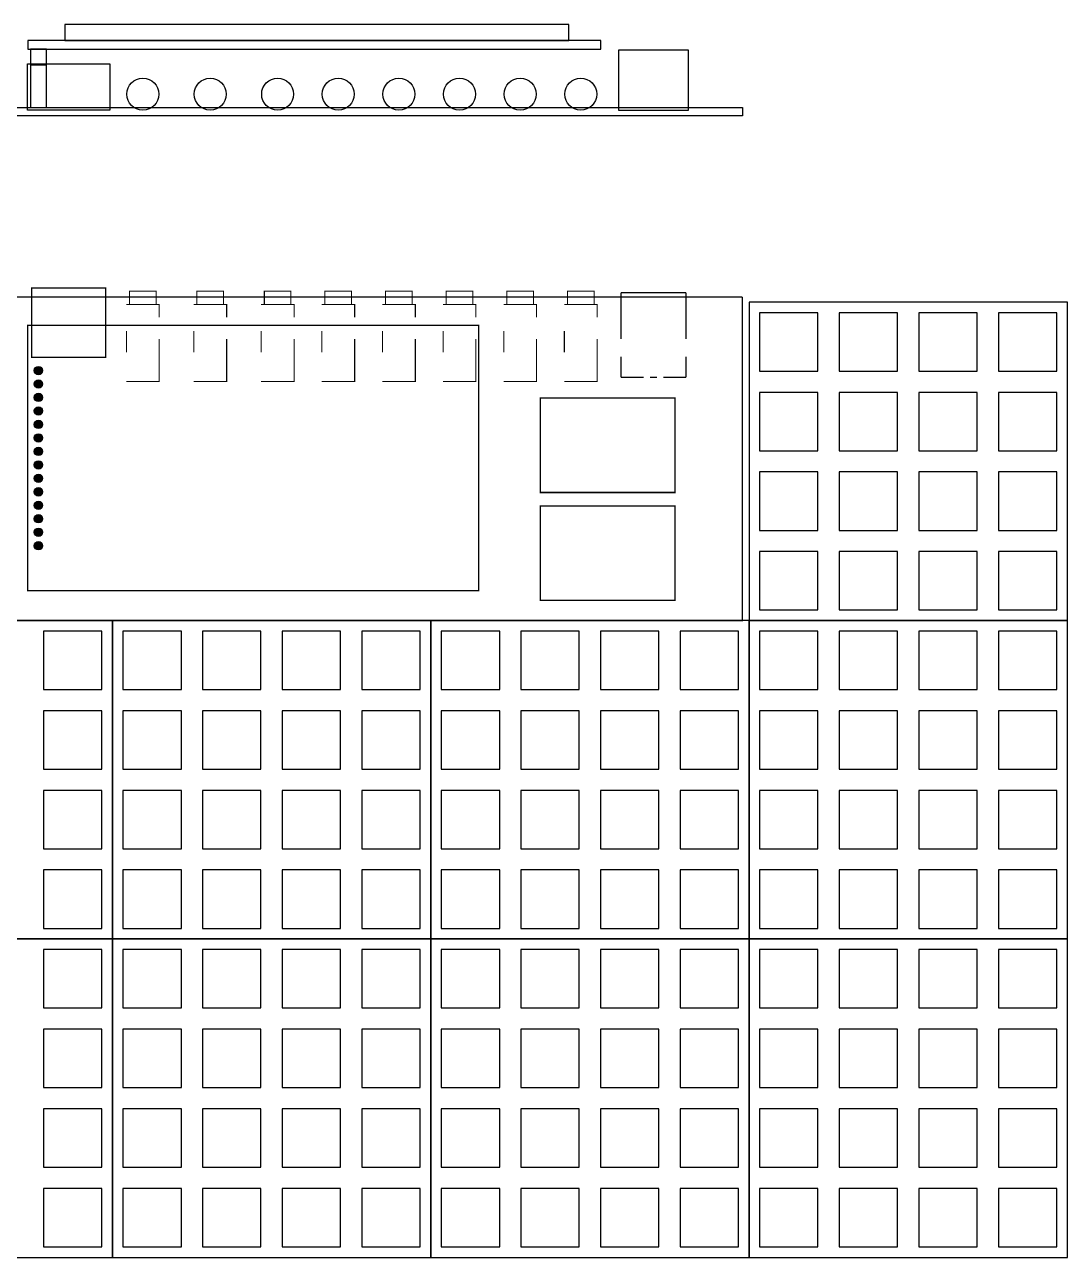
# Model space of a CAD drawing. Header units: millimetres. Extents: x -175 to 2286, y -1714 to 1134.
# Drawn here: x 715 to 911.5, y -344.2 to -111.9 of the extents above; entities that cross this region are included whole.
import ezdxf

# ---------------------------------------------------------------- set-up
doc = ezdxf.new("R2010")
doc.units = ezdxf.units.MM
for name, color, linetype, true_color in [('BoardOutLine', 6, 'Continuous', 0xff00ff), ('BottomSolderMaskLayer', 7, 'Continuous', 0xaa00ff), ('Multi-Layer', 7, 'Continuous', 0xc0c0c0), ('TopSilkLayer', 7, 'Continuous', 0xffcc00), ('TopSolderMaskLayer', 7, 'Continuous', 0x800080)]:
    doc.layers.add(name, color=color, linetype=linetype, true_color=true_color)
doc.layers.add('header', color=190, linetype='Continuous')
doc.layers.add('pcb', color=104, linetype='Continuous')

msp = doc.modelspace()

# ---------------------------------------------------------------- hatches: boundary and pattern name
at = {"layer": 'BottomSolderMaskLayer'}
for points in [[(716.793, -177.036, 1), (718.368, -177.036, 1)], [(716.793, -179.576, 1), (718.368, -179.576, 1)], [(716.793, -182.116, 1), (718.368, -182.116, 1)], [(716.793, -184.656, 1), (718.368, -184.656, 1)], [(716.793, -187.196, 1), (718.368, -187.196, 1)], [(716.793, -189.736, 1), (718.368, -189.736, 1)], [(716.793, -192.276, 1), (718.368, -192.276, 1)], [(716.793, -194.816, 1), (718.368, -194.816, 1)], [(716.793, -197.356, 1), (718.368, -197.356, 1)], [(716.793, -199.896, 1), (718.368, -199.896, 1)], [(716.793, -202.436, 1), (718.368, -202.436, 1)], [(716.793, -204.976, 1), (718.368, -204.976, 1)], [(716.793, -207.516, 1), (718.368, -207.516, 1)], [(716.793, -210.056, 1), (718.368, -210.056, 1)]]:
    msp.add_hatch(color=256, dxfattribs=at).paths.add_polyline_path(points)
at = {"layer": 'Multi-Layer'}
for points in [[(716.819, -177.036, 1), (718.343, -177.036, 1)], [(716.819, -179.576, 1), (718.343, -179.576, 1)], [(716.819, -182.116, 1), (718.343, -182.116, 1)], [(716.819, -184.656, 1), (718.343, -184.656, 1)], [(716.819, -187.196, 1), (718.343, -187.196, 1)], [(716.819, -189.736, 1), (718.343, -189.736, 1)], [(716.819, -192.276, 1), (718.343, -192.276, 1)], [(716.819, -194.816, 1), (718.343, -194.816, 1)], [(716.819, -197.356, 1), (718.343, -197.356, 1)], [(716.819, -199.896, 1), (718.343, -199.896, 1)], [(716.819, -202.436, 1), (718.343, -202.436, 1)], [(716.819, -204.976, 1), (718.343, -204.976, 1)], [(716.819, -207.516, 1), (718.343, -207.516, 1)], [(716.819, -210.056, 1), (718.343, -210.056, 1)]]:
    msp.add_hatch(color=256, dxfattribs=at).paths.add_polyline_path(points)
at = {"layer": 'TopSolderMaskLayer'}
for points in [[(716.793, -177.036, 1), (718.368, -177.036, 1)], [(716.793, -179.576, 1), (718.368, -179.576, 1)], [(716.793, -182.116, 1), (718.368, -182.116, 1)], [(716.793, -184.656, 1), (718.368, -184.656, 1)], [(716.793, -187.196, 1), (718.368, -187.196, 1)], [(716.793, -189.736, 1), (718.368, -189.736, 1)], [(716.793, -192.276, 1), (718.368, -192.276, 1)], [(716.793, -194.816, 1), (718.368, -194.816, 1)], [(716.793, -197.356, 1), (718.368, -197.356, 1)], [(716.793, -199.896, 1), (718.368, -199.896, 1)], [(716.793, -202.436, 1), (718.368, -202.436, 1)], [(716.793, -204.976, 1), (718.368, -204.976, 1)], [(716.793, -207.516, 1), (718.368, -207.516, 1)], [(716.793, -210.056, 1), (718.368, -210.056, 1)]]:
    msp.add_hatch(color=256, dxfattribs=at).paths.add_polyline_path(points)

# ---------------------------------------------------------------- linework, layer by layer
for points in [[(722.581, -114.86), (817.581, -114.86), (817.581, -111.86), (722.581, -111.86)], [(826.919, -127.96), (840.119, -127.96), (840.119, -116.66), (826.919, -116.66)], [(731.033, -119.22), (731.033, -127.96), (715.533, -127.96), (715.533, -119.22)], [(851.523, -224.153), (911.523, -224.153), (911.523, -164.153), (851.523, -164.153)], [(853.523, -177.153), (864.523, -177.153), (864.523, -166.153), (853.523, -166.153)], [(868.523, -177.153), (879.523, -177.153), (879.523, -166.153), (868.523, -166.153)], [(883.523, -177.153), (894.523, -177.153), (894.523, -166.153), (883.523, -166.153)], [(898.523, -177.153), (909.523, -177.153), (909.523, -166.153), (898.523, -166.153)], [(853.523, -192.153), (864.523, -192.153), (864.523, -181.153), (853.523, -181.153)], [(868.523, -192.153), (879.523, -192.153), (879.523, -181.153), (868.523, -181.153)], [(883.523, -192.153), (894.523, -192.153), (894.523, -181.153), (883.523, -181.153)], [(898.523, -192.153), (909.523, -192.153), (909.523, -181.153), (898.523, -181.153)], [(853.523, -207.153), (864.523, -207.153), (864.523, -196.153), (853.523, -196.153)], [(868.523, -207.153), (879.523, -207.153), (879.523, -196.153), (868.523, -196.153)], [(883.523, -207.153), (894.523, -207.153), (894.523, -196.153), (883.523, -196.153)], [(898.523, -207.153), (909.523, -207.153), (909.523, -196.153), (898.523, -196.153)], [(853.523, -222.153), (864.523, -222.153), (864.523, -211.153), (853.523, -211.153)], [(868.523, -222.153), (879.523, -222.153), (879.523, -211.153), (868.523, -211.153)], [(883.523, -222.153), (894.523, -222.153), (894.523, -211.153), (883.523, -211.153)], [(898.523, -222.153), (909.523, -222.153), (909.523, -211.153), (898.523, -211.153)], [(671.523, -284.153), (731.523, -284.153), (731.523, -224.153), (671.523, -224.153)], [(731.523, -284.153), (791.523, -284.153), (791.523, -224.153), (731.523, -224.153)], [(791.523, -284.153), (851.523, -284.153), (851.523, -224.153), (791.523, -224.153)], [(851.523, -284.153), (911.523, -284.153), (911.523, -224.153), (851.523, -224.153)], [(718.523, -237.153), (729.523, -237.153), (729.523, -226.153), (718.523, -226.153)], [(733.523, -237.153), (744.523, -237.153), (744.523, -226.153), (733.523, -226.153)], [(748.523, -237.153), (759.523, -237.153), (759.523, -226.153), (748.523, -226.153)], [(763.523, -237.153), (774.523, -237.153), (774.523, -226.153), (763.523, -226.153)], [(778.523, -237.153), (789.523, -237.153), (789.523, -226.153), (778.523, -226.153)], [(793.523, -237.153), (804.523, -237.153), (804.523, -226.153), (793.523, -226.153)], [(808.523, -237.153), (819.523, -237.153), (819.523, -226.153), (808.523, -226.153)], [(823.523, -237.153), (834.523, -237.153), (834.523, -226.153), (823.523, -226.153)], [(838.523, -237.153), (849.523, -237.153), (849.523, -226.153), (838.523, -226.153)], [(853.523, -237.153), (864.523, -237.153), (864.523, -226.153), (853.523, -226.153)], [(868.523, -237.153), (879.523, -237.153), (879.523, -226.153), (868.523, -226.153)], [(883.523, -237.153), (894.523, -237.153), (894.523, -226.153), (883.523, -226.153)], [(898.523, -237.153), (909.523, -237.153), (909.523, -226.153), (898.523, -226.153)], [(718.523, -252.153), (729.523, -252.153), (729.523, -241.153), (718.523, -241.153)], [(733.523, -252.153), (744.523, -252.153), (744.523, -241.153), (733.523, -241.153)], [(748.523, -252.153), (759.523, -252.153), (759.523, -241.153), (748.523, -241.153)], [(763.523, -252.153), (774.523, -252.153), (774.523, -241.153), (763.523, -241.153)], [(778.523, -252.153), (789.523, -252.153), (789.523, -241.153), (778.523, -241.153)], [(793.523, -252.153), (804.523, -252.153), (804.523, -241.153), (793.523, -241.153)], [(808.523, -252.153), (819.523, -252.153), (819.523, -241.153), (808.523, -241.153)], [(823.523, -252.153), (834.523, -252.153), (834.523, -241.153), (823.523, -241.153)], [(838.523, -252.153), (849.523, -252.153), (849.523, -241.153), (838.523, -241.153)], [(853.523, -252.153), (864.523, -252.153), (864.523, -241.153), (853.523, -241.153)], [(868.523, -252.153), (879.523, -252.153), (879.523, -241.153), (868.523, -241.153)], [(883.523, -252.153), (894.523, -252.153), (894.523, -241.153), (883.523, -241.153)], [(898.523, -252.153), (909.523, -252.153), (909.523, -241.153), (898.523, -241.153)], [(718.523, -267.153), (729.523, -267.153), (729.523, -256.153), (718.523, -256.153)], [(733.523, -267.153), (744.523, -267.153), (744.523, -256.153), (733.523, -256.153)], [(748.523, -267.153), (759.523, -267.153), (759.523, -256.153), (748.523, -256.153)], [(763.523, -267.153), (774.523, -267.153), (774.523, -256.153), (763.523, -256.153)], [(778.523, -267.153), (789.523, -267.153), (789.523, -256.153), (778.523, -256.153)], [(793.523, -267.153), (804.523, -267.153), (804.523, -256.153), (793.523, -256.153)], [(808.523, -267.153), (819.523, -267.153), (819.523, -256.153), (808.523, -256.153)], [(823.523, -267.153), (834.523, -267.153), (834.523, -256.153), (823.523, -256.153)], [(838.523, -267.153), (849.523, -267.153), (849.523, -256.153), (838.523, -256.153)], [(853.523, -267.153), (864.523, -267.153), (864.523, -256.153), (853.523, -256.153)], [(868.523, -267.153), (879.523, -267.153), (879.523, -256.153), (868.523, -256.153)], [(883.523, -267.153), (894.523, -267.153), (894.523, -256.153), (883.523, -256.153)], [(898.523, -267.153), (909.523, -267.153), (909.523, -256.153), (898.523, -256.153)], [(718.523, -282.153), (729.523, -282.153), (729.523, -271.153), (718.523, -271.153)], [(733.523, -282.153), (744.523, -282.153), (744.523, -271.153), (733.523, -271.153)], [(748.523, -282.153), (759.523, -282.153), (759.523, -271.153), (748.523, -271.153)], [(763.523, -282.153), (774.523, -282.153), (774.523, -271.153), (763.523, -271.153)], [(778.523, -282.153), (789.523, -282.153), (789.523, -271.153), (778.523, -271.153)], [(793.523, -282.153), (804.523, -282.153), (804.523, -271.153), (793.523, -271.153)], [(808.523, -282.153), (819.523, -282.153), (819.523, -271.153), (808.523, -271.153)], [(823.523, -282.153), (834.523, -282.153), (834.523, -271.153), (823.523, -271.153)], [(838.523, -282.153), (849.523, -282.153), (849.523, -271.153), (838.523, -271.153)], [(853.523, -282.153), (864.523, -282.153), (864.523, -271.153), (853.523, -271.153)], [(868.523, -282.153), (879.523, -282.153), (879.523, -271.153), (868.523, -271.153)], [(883.523, -282.153), (894.523, -282.153), (894.523, -271.153), (883.523, -271.153)], [(898.523, -282.153), (909.523, -282.153), (909.523, -271.153), (898.523, -271.153)], [(671.523, -344.153), (731.523, -344.153), (731.523, -284.153), (671.523, -284.153)], [(731.523, -344.153), (791.523, -344.153), (791.523, -284.153), (731.523, -284.153)], [(791.523, -344.153), (851.523, -344.153), (851.523, -284.153), (791.523, -284.153)], [(851.523, -344.153), (911.523, -344.153), (911.523, -284.153), (851.523, -284.153)], [(718.523, -297.153), (729.523, -297.153), (729.523, -286.153), (718.523, -286.153)], [(733.523, -297.153), (744.523, -297.153), (744.523, -286.153), (733.523, -286.153)], [(748.523, -297.153), (759.523, -297.153), (759.523, -286.153), (748.523, -286.153)], [(763.523, -297.153), (774.523, -297.153), (774.523, -286.153), (763.523, -286.153)], [(778.523, -297.153), (789.523, -297.153), (789.523, -286.153), (778.523, -286.153)], [(793.523, -297.153), (804.523, -297.153), (804.523, -286.153), (793.523, -286.153)], [(808.523, -297.153), (819.523, -297.153), (819.523, -286.153), (808.523, -286.153)], [(823.523, -297.153), (834.523, -297.153), (834.523, -286.153), (823.523, -286.153)], [(838.523, -297.153), (849.523, -297.153), (849.523, -286.153), (838.523, -286.153)], [(853.523, -297.153), (864.523, -297.153), (864.523, -286.153), (853.523, -286.153)], [(868.523, -297.153), (879.523, -297.153), (879.523, -286.153), (868.523, -286.153)], [(883.523, -297.153), (894.523, -297.153), (894.523, -286.153), (883.523, -286.153)], [(898.523, -297.153), (909.523, -297.153), (909.523, -286.153), (898.523, -286.153)], [(718.523, -312.153), (729.523, -312.153), (729.523, -301.153), (718.523, -301.153)], [(733.523, -312.153), (744.523, -312.153), (744.523, -301.153), (733.523, -301.153)], [(748.523, -312.153), (759.523, -312.153), (759.523, -301.153), (748.523, -301.153)], [(763.523, -312.153), (774.523, -312.153), (774.523, -301.153), (763.523, -301.153)], [(778.523, -312.153), (789.523, -312.153), (789.523, -301.153), (778.523, -301.153)], [(793.523, -312.153), (804.523, -312.153), (804.523, -301.153), (793.523, -301.153)], [(808.523, -312.153), (819.523, -312.153), (819.523, -301.153), (808.523, -301.153)], [(823.523, -312.153), (834.523, -312.153), (834.523, -301.153), (823.523, -301.153)], [(838.523, -312.153), (849.523, -312.153), (849.523, -301.153), (838.523, -301.153)], [(853.523, -312.153), (864.523, -312.153), (864.523, -301.153), (853.523, -301.153)], [(868.523, -312.153), (879.523, -312.153), (879.523, -301.153), (868.523, -301.153)], [(883.523, -312.153), (894.523, -312.153), (894.523, -301.153), (883.523, -301.153)], [(898.523, -312.153), (909.523, -312.153), (909.523, -301.153), (898.523, -301.153)], [(718.523, -327.153), (729.523, -327.153), (729.523, -316.153), (718.523, -316.153)], [(733.523, -327.153), (744.523, -327.153), (744.523, -316.153), (733.523, -316.153)], [(748.523, -327.153), (759.523, -327.153), (759.523, -316.153), (748.523, -316.153)], [(763.523, -327.153), (774.523, -327.153), (774.523, -316.153), (763.523, -316.153)], [(778.523, -327.153), (789.523, -327.153), (789.523, -316.153), (778.523, -316.153)], [(793.523, -327.153), (804.523, -327.153), (804.523, -316.153), (793.523, -316.153)], [(808.523, -327.153), (819.523, -327.153), (819.523, -316.153), (808.523, -316.153)], [(823.523, -327.153), (834.523, -327.153), (834.523, -316.153), (823.523, -316.153)], [(838.523, -327.153), (849.523, -327.153), (849.523, -316.153), (838.523, -316.153)], [(853.523, -327.153), (864.523, -327.153), (864.523, -316.153), (853.523, -316.153)], [(868.523, -327.153), (879.523, -327.153), (879.523, -316.153), (868.523, -316.153)], [(883.523, -327.153), (894.523, -327.153), (894.523, -316.153), (883.523, -316.153)], [(898.523, -327.153), (909.523, -327.153), (909.523, -316.153), (898.523, -316.153)], [(718.523, -342.153), (729.523, -342.153), (729.523, -331.153), (718.523, -331.153)], [(733.523, -342.153), (744.523, -342.153), (744.523, -331.153), (733.523, -331.153)], [(748.523, -342.153), (759.523, -342.153), (759.523, -331.153), (748.523, -331.153)], [(763.523, -342.153), (774.523, -342.153), (774.523, -331.153), (763.523, -331.153)], [(778.523, -342.153), (789.523, -342.153), (789.523, -331.153), (778.523, -331.153)], [(793.523, -342.153), (804.523, -342.153), (804.523, -331.153), (793.523, -331.153)], [(808.523, -342.153), (819.523, -342.153), (819.523, -331.153), (808.523, -331.153)], [(823.523, -342.153), (834.523, -342.153), (834.523, -331.153), (823.523, -331.153)], [(838.523, -342.153), (849.523, -342.153), (849.523, -331.153), (838.523, -331.153)], [(853.523, -342.153), (864.523, -342.153), (864.523, -331.153), (853.523, -331.153)], [(868.523, -342.153), (879.523, -342.153), (879.523, -331.153), (868.523, -331.153)], [(883.523, -342.153), (894.523, -342.153), (894.523, -331.153), (883.523, -331.153)], [(898.523, -342.153), (909.523, -342.153), (909.523, -331.153), (898.523, -331.153)]]:
    msp.add_lwpolyline(points, close=True)
for centre in [(737.263, -124.96), (749.963, -124.96), (762.663, -124.96), (774.093, -124.96), (785.523, -124.96), (796.953, -124.96), (808.383, -124.96), (819.813, -124.96)]:
    msp.add_circle(centre, 3)
at = {"layer": 'BoardOutLine', "const_width": 0.254}
for points in [[(850.283, -163.193), (850.283, -224.153), (611.523, -224.153), (611.523, -163.193)], [(611.523, -163.193), (611.523, -163.193), (850.283, -163.193)]]:
    msp.add_lwpolyline(points, dxfattribs=at)
at = {"layer": 'BottomSolderMaskLayer'}
for centre, radius in [((717.581, -177.036), 0.787), ((717.581, -179.576), 0.787), ((717.581, -177.036), 0.472), ((717.581, -179.576), 0.472), ((717.581, -182.116), 0.787), ((717.581, -182.116), 0.472), ((717.581, -184.656), 0.787), ((717.581, -184.656), 0.472), ((717.581, -187.196), 0.787), ((717.581, -187.196), 0.472), ((717.581, -189.736), 0.787), ((717.581, -189.736), 0.472), ((717.581, -192.276), 0.787), ((717.581, -192.276), 0.472), ((717.581, -194.816), 0.787), ((717.581, -194.816), 0.472), ((717.581, -197.356), 0.787), ((717.581, -197.356), 0.472), ((717.581, -199.896), 0.787), ((717.581, -199.896), 0.472), ((717.581, -202.436), 0.787), ((717.581, -202.436), 0.472), ((717.581, -204.976), 0.787), ((717.581, -207.516), 0.787), ((717.581, -204.976), 0.472), ((717.581, -207.516), 0.472), ((717.581, -210.056), 0.787), ((717.581, -210.056), 0.472)]:
    msp.add_circle(centre, radius, dxfattribs=at)
at = {"layer": 'header'}
for points in [[(716.081, -119.46), (719.081, -119.46), (719.081, -116.46), (716.081, -116.46)], [(716.081, -127.46), (719.081, -127.46), (719.081, -119.46), (716.081, -119.46)]]:
    msp.add_lwpolyline(points, close=True, dxfattribs=at)
at = {"layer": 'Multi-Layer'}
for centre, radius in [((717.581, -177.036), 0.762), ((717.581, -179.576), 0.762), ((717.581, -177.036), 0.457), ((717.581, -179.576), 0.457), ((717.581, -182.116), 0.762), ((717.581, -182.116), 0.457), ((717.581, -184.656), 0.762), ((717.581, -184.656), 0.457), ((717.581, -187.196), 0.762), ((717.581, -187.196), 0.457), ((717.581, -189.736), 0.762), ((717.581, -189.736), 0.457), ((717.581, -192.276), 0.762), ((717.581, -192.276), 0.457), ((717.581, -194.816), 0.762), ((717.581, -194.816), 0.457), ((717.581, -197.356), 0.762), ((717.581, -197.356), 0.457), ((717.581, -199.896), 0.762), ((717.581, -199.896), 0.457), ((717.581, -202.436), 0.762), ((717.581, -202.436), 0.457), ((717.581, -204.976), 0.762), ((717.581, -204.976), 0.457), ((717.581, -207.516), 0.762), ((717.581, -207.516), 0.457), ((717.581, -210.056), 0.762), ((717.581, -210.056), 0.457)]:
    msp.add_circle(centre, radius, dxfattribs=at)
at = {"layer": 'pcb'}
for points in [[(715.581, -116.46), (823.581, -116.46), (823.581, -114.86), (715.581, -114.86)], [(611.523, -127.46), (850.283, -127.46), (850.283, -129.06), (611.523, -129.06)]]:
    msp.add_lwpolyline(points, close=True, dxfattribs=at)
at = {"layer": 'TopSilkLayer', "const_width": 0.254}
for points in [[(730.283, -174.569), (716.283, -174.569), (716.283, -161.469), (730.283, -161.469), (730.283, -174.569)], [(715.581, -168.546), (800.581, -168.546), (800.581, -218.546), (715.581, -218.546), (715.581, -168.546)], [(812.183, -182.243), (837.583, -182.243), (837.583, -200.023), (812.183, -200.023), (812.183, -182.243)], [(812.183, -202.563), (837.583, -202.563), (837.583, -220.343), (812.183, -220.343), (812.183, -202.563)]]:
    msp.add_lwpolyline(points, close=True, dxfattribs=at)
at = {"layer": 'TopSilkLayer'}
for points, const_width in [([(739.763, -164.603), (739.763, -162.103), (734.763, -162.103), (734.763, -164.603)], 0.2), ([(752.463, -164.603), (752.463, -162.103), (747.463, -162.103), (747.463, -164.603)], 0.2), ([(765.163, -164.603), (765.163, -162.103), (760.163, -162.103), (760.163, -164.603)], 0.2), ([(776.593, -164.603), (776.593, -162.103), (771.593, -162.103), (771.593, -164.603)], 0.2), ([(788.023, -164.603), (788.023, -162.103), (783.023, -162.103), (783.023, -164.603)], 0.2), ([(799.453, -164.603), (799.453, -162.103), (794.453, -162.103), (794.453, -164.603)], 0.2), ([(810.883, -164.603), (810.883, -162.103), (805.883, -162.103), (805.883, -164.603)], 0.2), ([(822.313, -164.603), (822.313, -162.103), (817.313, -162.103), (817.313, -164.603)], 0.2), ([(827.419, -162.336), (827.419, -162.336), (839.619, -162.336)], 0.254), ([(827.419, -171.097), (827.419, -171.097), (827.419, -162.336)], 0.254), ([(839.619, -171.097), (839.619, -171.097), (839.619, -162.336)], 0.254), ([(740.363, -167.003), (740.363, -164.603), (734.163, -164.603)], 0.2), ([(753.063, -167.003), (753.063, -164.603), (746.863, -164.603)], 0.2), ([(765.763, -167.003), (765.763, -164.603), (759.563, -164.603)], 0.2), ([(777.193, -167.003), (777.193, -164.603), (770.993, -164.603)], 0.2), ([(788.623, -167.003), (788.623, -164.603), (782.423, -164.603)], 0.2), ([(800.053, -167.003), (800.053, -164.603), (793.853, -164.603)], 0.2), ([(811.483, -167.003), (811.483, -164.603), (805.283, -164.603)], 0.2), ([(822.913, -167.003), (822.913, -164.603), (816.713, -164.603)], 0.2), ([(734.163, -169.603), (734.163, -169.603), (734.163, -173.603)], 0.2), ([(746.863, -169.603), (746.863, -169.603), (746.863, -173.603)], 0.2), ([(759.563, -169.603), (759.563, -169.603), (759.563, -173.603)], 0.2), ([(770.993, -169.603), (770.993, -169.603), (770.993, -173.603)], 0.2), ([(782.423, -169.603), (782.423, -169.603), (782.423, -173.603)], 0.2), ([(793.853, -169.603), (793.853, -169.603), (793.853, -173.603)], 0.2), ([(805.283, -169.603), (805.283, -169.603), (805.283, -173.603)], 0.2), ([(816.713, -169.603), (816.713, -169.603), (816.713, -173.603)], 0.2), ([(740.363, -171.103), (740.363, -179.103), (734.163, -179.103)], 0.2), ([(753.063, -171.103), (753.063, -179.103), (746.863, -179.103)], 0.2), ([(765.763, -171.103), (765.763, -179.103), (759.563, -179.103)], 0.2), ([(777.193, -171.103), (777.193, -179.103), (770.993, -179.103)], 0.2), ([(788.623, -171.103), (788.623, -179.103), (782.423, -179.103)], 0.2), ([(800.053, -171.103), (800.053, -179.103), (793.853, -179.103)], 0.2), ([(811.483, -171.103), (811.483, -179.103), (805.283, -179.103)], 0.2), ([(822.913, -171.103), (822.913, -179.103), (816.713, -179.103)], 0.2), ([(827.419, -178.336), (827.419, -178.336), (827.419, -174.455)], 0.254), ([(839.619, -178.336), (839.619, -178.336), (839.619, -174.455)], 0.254), ([(831.687, -178.336), (831.687, -178.336), (827.419, -178.336)], 0.254), ([(834.187, -178.336), (834.187, -178.336), (832.851, -178.336)], 0.254), ([(839.619, -178.336), (839.619, -178.336), (835.351, -178.336)], 0.254)]:
    msp.add_lwpolyline(points, dxfattribs=dict(at, const_width=const_width))
at = {"layer": 'TopSolderMaskLayer'}
for centre, radius in [((717.581, -177.036), 0.787), ((717.581, -179.576), 0.787), ((717.581, -177.036), 0.472), ((717.581, -179.576), 0.472), ((717.581, -182.116), 0.787), ((717.581, -182.116), 0.472), ((717.581, -184.656), 0.787), ((717.581, -184.656), 0.472), ((717.581, -187.196), 0.787), ((717.581, -187.196), 0.472), ((717.581, -189.736), 0.787), ((717.581, -189.736), 0.472), ((717.581, -192.276), 0.787), ((717.581, -192.276), 0.472), ((717.581, -194.816), 0.787), ((717.581, -194.816), 0.472), ((717.581, -197.356), 0.787), ((717.581, -197.356), 0.472), ((717.581, -199.896), 0.787), ((717.581, -199.896), 0.472), ((717.581, -202.436), 0.787), ((717.581, -202.436), 0.472), ((717.581, -204.976), 0.787), ((717.581, -207.516), 0.787), ((717.581, -204.976), 0.472), ((717.581, -207.516), 0.472), ((717.581, -210.056), 0.787), ((717.581, -210.056), 0.472)]:
    msp.add_circle(centre, radius, dxfattribs=at)

doc.saveas('drawing.dxf')
